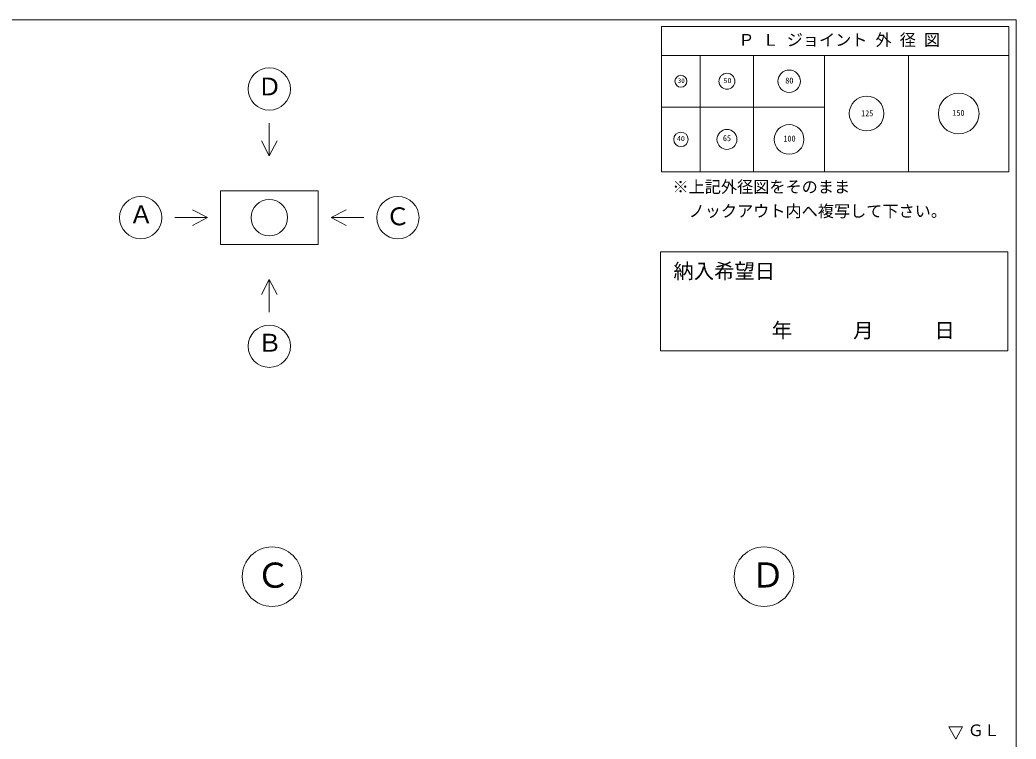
# Model space of a CAD drawing. Units: millimetres, scale not verified. Extents: x -9756 to 9755, y -4704 to 4703.
# Drawn here: x 3635 to 9755, y 285 to 4703 of the extents above; entities that cross this region are included whole.
import ezdxf
from ezdxf.enums import TextEntityAlignment as Align

# ---------------------------------------------------------------- set-up
doc = ezdxf.new("R2010")
doc.units = ezdxf.units.MM
doc.header["$LTSCALE"] = 20
for name, color, linetype, lineweight in [('0-2_waku', 7, 'Continuous', 18), ('0-3_gaikei', 7, 'Continuous', 18), ('0-5_sunpou', 7, 'Continuous', 5), ('0-D_文字１', 7, 'Continuous', 18)]:
    doc.layers.add(name, color=color, linetype=linetype, lineweight=lineweight)
doc.styles.add('ＭＳ ゴシック', font='')
doc.styles.get('ＭＳ ゴシック').set_extended_font_data('MS Gothic')

msp = doc.modelspace()

# ---------------------------------------------------------------- linework, layer by layer
at = {"layer": '0-2_waku'}
for p, q in [((7565.43, 4703.14), (9755.43, 4703.14)), ((7565.43, 4703.14), (9755.43, 4703.14)), ((7577.49, 4663.46), (7577.49, 3770.63)), ((7577.49, 4663.46), (9710.35, 4663.46)), ((7577.49, 4663.46), (9710.35, 4663.46)), ((7577.49, 4663.46), (9710.35, 4663.46)), ((7577.49, 4663.46), (7577.49, 3770.63)), ((7577.49, 4663.46), (9710.35, 4663.46)), ((7577.49, 4663.46), (9710.35, 4663.46)), ((7577.49, 4663.46), (9710.35, 4663.46)), ((9710.35, 4663.46), (9710.35, 3770.63)), ((9710.35, 4663.46), (9710.35, 3770.63)), ((7577.49, 4484.89), (9710.35, 4484.89)), ((7815.58, 4484.89), (7815.58, 3770.63)), ((8142.95, 4484.89), (8142.95, 3770.63)), ((8579.44, 4484.89), (8579.44, 3770.63)), ((9095.29, 4484.89), (9095.29, 3770.63)), ((7577.49, 4167.44), (8579.44, 4167.44)), ((9755.43, 4168.76), (9755.43, -3846.86)), ((7577.49, 3770.63), (9710.35, 3770.63)), ((7577.49, 3770.63), (9710.35, 3770.63))]:
    msp.add_line(p, q, dxfattribs=at)
msp.add_lwpolyline([(-2484.57, 4703.14), (9755.43, 4703.14), (9755.43, -3846.86)], dxfattribs=at)
at = {"layer": '0-3_gaikei'}
for p, q in [((5167.43, 4068.57), (5167.43, 3868.57)), ((5167.43, 3868.57), (5119.18, 3961.32)), ((5167.43, 3868.57), (5215.69, 3961.32)), ((4867.43, 3653.57), (4867.43, 3323.57)), ((4867.43, 3653.57), (5467.43, 3653.57)), ((4867.43, 3653.57), (4867.43, 3323.57)), ((5467.43, 3653.57), (5467.43, 3323.57)), ((4587.43, 3488.57), (4787.43, 3488.57)), ((4787.43, 3488.57), (4694.68, 3536.82)), ((4787.43, 3488.57), (4694.68, 3440.31)), ((5547.43, 3488.57), (5640.19, 3536.82)), ((4867.43, 3323.57), (5467.43, 3323.57)), ((5167.43, 3108.57), (5215.69, 3015.81))]:
    msp.add_line(p, q, dxfattribs=at)
for points in [[(5747.43, 3488.57), (5547.43, 3488.57), (5640.19, 3440.31)], [(5167.43, 2908.57), (5167.43, 3108.57), (5119.18, 3015.81)]]:
    msp.add_lwpolyline(points, dxfattribs=at)
for centre, radius in [((5167.43, 4278.57), 130), ((4377.43, 3488.57), 130), ((5957.43, 3488.57), 130), ((5167.43, 3488.57), 112), ((5167.43, 2698.57), 130), ((5184.18, 1283.14), 182.81), ((8206.68, 1283.14), 182.81)]:
    msp.add_circle(centre, radius, dxfattribs=at)
at = {"layer": '0-5_sunpou', "lineweight": 18}
for p, q in [((7571.65, 3279.3), (7571.65, 2670.77)), ((7571.65, 3279.3), (9704.5, 3279.3)), ((9704.5, 3279.3), (9704.5, 2670.77)), ((7571.65, 2670.77), (9704.5, 2670.77))]:
    msp.add_line(p, q, dxfattribs=at)
for centre, radius in [((7696.54, 4326.17), 37), ((7979.27, 4326.17), 49), ((8361.2, 4326.17), 69), ((8837.37, 4127.76), 106.5), ((9402.82, 4127.76), 125), ((8361.2, 3969.04), 91), ((7696.54, 3969.04), 44.5), ((7979.27, 3969.04), 61.5)]:
    msp.add_circle(centre, radius, dxfattribs=at)
at = {"layer": '0-D_文字１'}
for p, q in [((9384.41, 285.26), (9341.76, 361.15)), ((9341.76, 361.15), (9427.06, 361.15)), ((9384.41, 285.26), (9427.06, 361.15))]:
    msp.add_line(p, q, dxfattribs=at)

# ---------------------------------------------------------------- texts
at = {"layer": '0-5_sunpou', "style": 'ＭＳ ゴシック'}
for s, height, p in [('50', 31.16, (7957.67, 4305.83)), ('80', 36.66, (8337.38, 4301.48)), ('30', 28.04, (7676.49, 4307.63)), ('125', 36.66, (8803.65, 4100.34)), ('150', 36.66, (9363.64, 4102.99)), ('40', 31.16, (7671.81, 3949.45)), ('65', 36.66, (7954.49, 3947.32)), ('100', 36.66, (8326.25, 3944.86)), ('納入希望日', 91.64, (7650.21, 3086.85))]:
    msp.add_text(s, height=height, dxfattribs=at).set_placement(p, align=Align.BOTTOM_LEFT)
at = {"layer": '0-D_文字１', "style": 'ＭＳ ゴシック'}
for s, height, p in [('Ｐ Ｌ ジョイント 外 径 図', 72.73, (8048.95, 4522.24)), ('Ｄ', 110, (5094.42, 4205.95)), ('※上記外径図をそのまま', 72.73, (7644.54, 3619.46)), ('Ａ', 110, (4305.48, 3420.96)), ('Ｃ', 110, (5882.2, 3408.52)), ('\u3000ノックアウト内へ複写して下さい。', 72.73, (7644.54, 3470.65)), ('\u3000\u3000\u3000年\u3000\u3000\u3000月\u3000\u3000\u3000日     ', 91.64, (7879.43, 2722.54)), ('Ｂ', 110, (5095.45, 2631.84)), ('Ｃ', 154.6, (5084.81, 1168.56)), ('Ｄ', 154.6, (8124.96, 1169.74)), ('ＧＬ', 71.48, (9458.97, 281.92))]:
    msp.add_text(s, height=height, dxfattribs=at).set_placement(p, align=Align.BOTTOM_LEFT)

doc.saveas('drawing.dxf')
